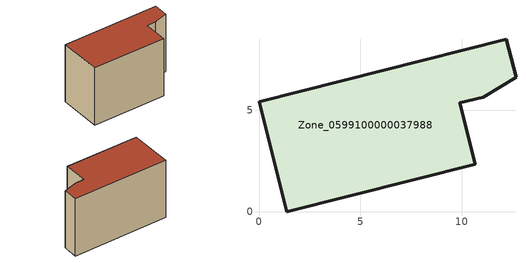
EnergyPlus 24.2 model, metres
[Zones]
Zone_0599100000037988
 floor ground (C_G): 9.91,5.37 10.68,2.33 1.37,0 0,5.44 12.21,8.51 12.69,6.63 11.07,5.66 z0
 wall outside (C_F): 0,5.44 1.37,0 10.68,2.33 9.91,5.37 11.07,5.66 12.69,6.63 12.21,8.51 0,5.44 z0:7.89
 roof outside (C_R): 11.07,5.66 12.69,6.63 12.21,8.51 0,5.44 1.37,0 10.68,2.33 9.91,5.37 z7.89
[BUILDING]
Pand.0599100000037988: North Axis=0; Terrain=City; Loads Convergence Tolerance Value=0.04; Temperature Convergence Tolerance Value=0.4; Solar Distribution=FullExterior; Maximum Number of Warmup Days=25; Minimum Number of Warmup Days=1
[Site:Location]
Rotterdam.The.Hague.AP_ZH_NLD Design_Conditions: Latitude=51.96; Longitude=4.45; Time Zone=1; Elevation=-4.5
[SITE:GROUNDTEMPERATURE:BUILDINGSURFACE]
18, 18, 18, 18, 18, 18, 18, 18, 18, 18, 18, 18
[MATERIAL] Thermal Absorptance=0.9; Solar Absorptance=0.7; Visible Absorptance=0.7
Name | Roughness | Thickness | Conductivity | Density | Specific Heat
G.TC.1975-1991 | MediumSmooth | 0.15 | 0.288461 | 540 | 1210
F.TC.1975-1991 | Rough | 0.3 | 0.230769 | 1920 | 840
R.TC.1975-1991 | MediumRough | 0.2 | 0.153846 | 1500 | 1000
[CONSTRUCTION]
C_G: G.TC.1975-1991
C_F: F.TC.1975-1991
C_R: R.TC.1975-1991
[ZONE]
Zone_0599100000037988: Type=1; Multiplier=1; Ceiling Height=Autocalculate; Volume=Autocalculate; Floor Area=autocalculate; Part of Total Floor Area=Yes
[ZONEINFILTRATION:DESIGNFLOWRATE]
Infil_Zone_0599100000037988: Zone or ZoneList or Space or SpaceList=Zone_0599100000037988; Schedule=AlwaysOn; Design Flow Rate Calculation Method=Flow/Area; Flow Rate per Floor Area=0.003; Constant Term Coefficient=1; Temperature Term Coefficient=0; Velocity Term Coefficient=0; Velocity Squared Term Coefficient=0
[HVACTEMPLATE:ZONE:IDEALLOADSAIRSYSTEM]
Zone_0599100000037988: Maximum Heating Supply Air Temperature=50; Minimum Cooling Supply Air Temperature=13; Maximum Heating Supply Air Humidity Ratio=0.0156; Minimum Cooling Supply Air Humidity Ratio=0.0077; Heating Limit=NoLimit; Cooling Limit=NoLimit; Dehumidification Control Type=ConstantSensibleHeatRatio; Cooling Sensible Heat Ratio=0.7; Dehumidification Setpoint=60; Humidification Control Type=None; Humidification Setpoint=30; Outdoor Air Method=None; Outdoor Air Flow Rate per Person=0.00944; Outdoor Air Flow Rate per Zone Floor Area=0; Outdoor Air Flow Rate per Zone=0; Demand Controlled Ventilation Type=None; Outdoor Air Economizer Type=NoEconomizer; Heat Recovery Type=None; Sensible Heat Recovery Effectiveness=0.7; Latent Heat Recovery Effectiveness=0.65
[ZONECONTROL:THERMOSTAT]
ThermostatControl_Zone_0599100000037988: Zone or ZoneList=Zone_0599100000037988; Control Type Schedule=DualSetpointControlType; Control 1=Thermostat_Zone_0599100000037988; Temperature Difference Between Cutout And Setpoint=0
[THERMOSTATSETPOINT:DUALSETPOINT]
Thermostat_Zone_0599100000037988: Heating Setpoint Temperature Schedule=HeatingSetpoint_Zone_0599100000037988; Cooling Setpoint Temperature Schedule=CoolingSetpoint_Zone_0599100000037988
[SCHEDULE:COMPACT]
HeatingSetpoint_Zone_0599100000037988: Through: 12/31, For: AllDays, Until: 24:00, 21
CoolingSetpoint_Zone_0599100000037988: Through: 12/31, For: AllDays, Until: 24:00, 24
DualSetpointControlType: Through: 12/31, For: AllDays, Until: 24:00, 4
AlwaysOn: Through: 12/31, For: AllDays, Until: 24:00, 1
